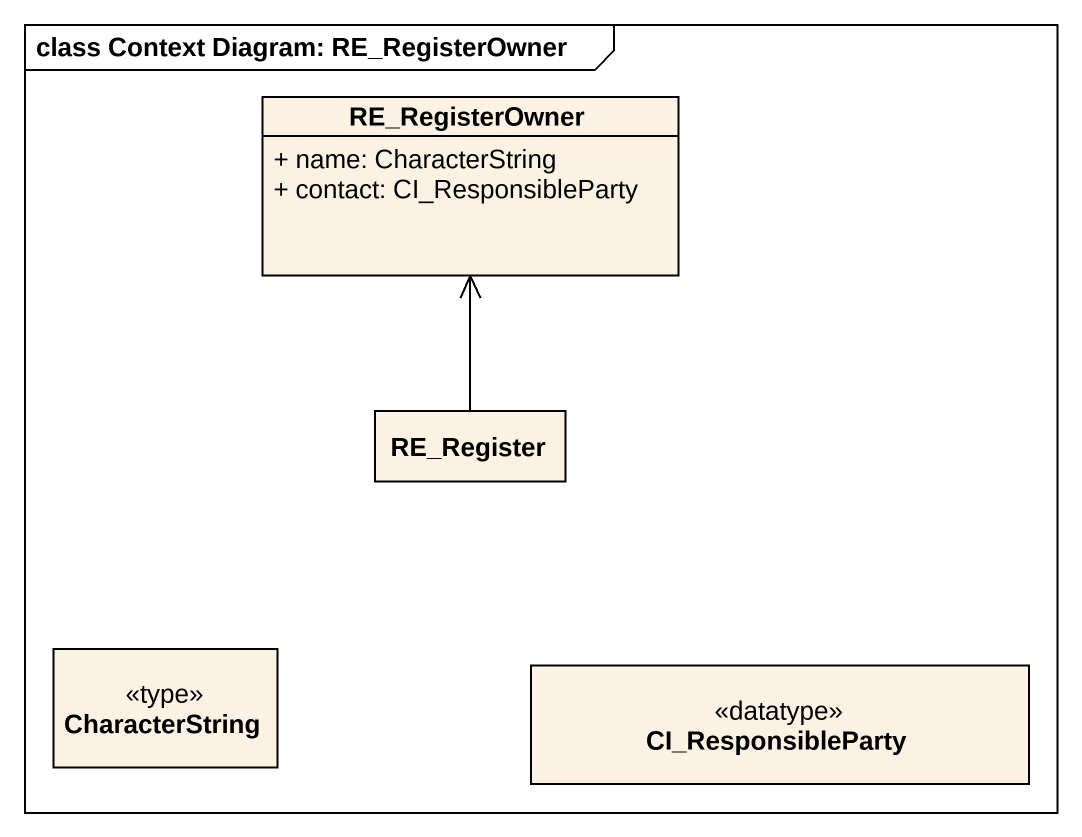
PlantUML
@startuml
mainframe class Context Diagram: RE_RegisterOwner
hide circle
hide empty members
skinparam classAttributeIconSize 0
class RE_RegisterOwner {
  + name: CharacterString
  + contact: CI_ResponsibleParty
}
class RE_Register
class CharacterString <<type>>
class CI_ResponsibleParty <<datatype>>
RE_Register -up-> RE_RegisterOwner
@enduml
